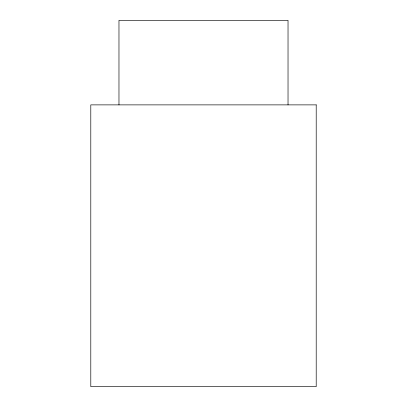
<?xml version="1.0" encoding="UTF-8"?>
<svg xmlns="http://www.w3.org/2000/svg" width="407" height="407" viewBox="0 0 407 407"><rect width="100%" height="100%" fill="white"/><g stroke="black" fill="none" stroke-linecap="round" stroke-linejoin="round"><path stroke-width="0.61" d="M288.029 104.879L288.029 20.35L118.971 20.35L118.971 104.879M316.208 104.879L90.792 104.879L90.792 386.65L316.208 386.65L316.208 104.879"/></g></svg>
